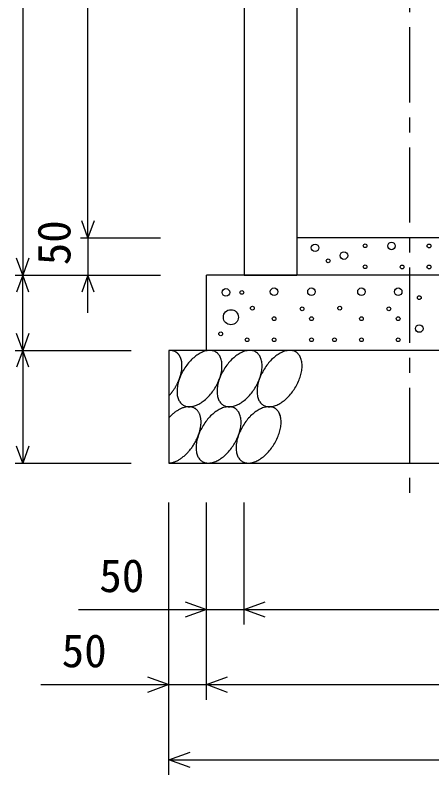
# Model space of a CAD drawing. Units: millimetres, scale not verified. Extents: x -16800 to 16800, y -5940 to 5940.
# Drawn here: x 13626 to 14180, y 1984 to 2995 of the extents above; entities that cross this region are included whole.
import ezdxf
from ezdxf.enums import TextEntityAlignment as Align

# ---------------------------------------------------------------- set-up
doc = ezdxf.new("R2010")
doc.units = ezdxf.units.MM
doc.header["$LTSCALE"] = 20
doc.linetypes.add('CHAIN1', pattern=[8, 5, -1, 1, -1])
for name, color, linetype, lineweight in [('0-0_DIM', 7, 'Continuous', 25), ('0-2_HATCH', 6, 'Continuous', 25), ('0-5_OUTLINE', 3, 'Continuous', 25)]:
    doc.layers.add(name, color=color, linetype=linetype, lineweight=lineweight)
doc.styles.add('ＭＳ ゴシック', font='')
doc.styles.get('ＭＳ ゴシック').set_extended_font_data('MS Gothic')

msp = doc.modelspace()

# ---------------------------------------------------------------- linework, layer by layer
at = {"layer": '0-0_DIM', "linetype": 'CHAIN1'}
msp.add_line((14150, 3618.77), (14150, 2343.47), dxfattribs=at)
at = {"layer": '0-0_DIM'}
for p, q in [((13635.8, 3578.62), (13635.8, 2648.62)), ((13722.46, 2698.62), (13722.46, 3498.12)), ((13712.46, 2698.62), (13819.13, 2698.62)), ((13722.46, 2698.62), (13722.46, 2648.62)), ((13625.8, 2648.62), (13819.13, 2648.62)), ((13635.8, 2548.62), (13635.8, 2648.62)), ((13722.46, 2598.62), (13722.46, 2648.62)), ((13625.8, 2548.62), (13780, 2548.62)), ((13635.8, 2548.62), (13635.8, 2398.62)), ((13625.8, 2398.62), (13780, 2398.62)), ((13830, 1983.61), (13830, 2345.95)), ((13880, 2083.61), (13880, 2345.95)), ((13930, 2183.61), (13930, 2345.95)), ((13710, 2203.61), (13930, 2203.61)), ((13930, 2203.61), (14870, 2203.61)), ((13660, 2103.61), (13880, 2103.61)), ((13880, 2103.61), (14920, 2103.61)), ((13830, 2003.61), (14970, 2003.61))]:
    msp.add_line(p, q, dxfattribs=at)
for points in [[(13730.67, 2721.17), (13722.46, 2698.62), (13714.26, 2721.17)], [(13644.01, 2671.17), (13635.8, 2648.62), (13627.59, 2671.17)], [(13644.01, 2626.07), (13635.8, 2648.62), (13627.59, 2626.07)], [(13730.67, 2626.07), (13722.46, 2648.62), (13714.26, 2626.07)], [(13644.01, 2571.17), (13635.8, 2548.62), (13627.59, 2571.17)], [(13644.01, 2526.07), (13635.8, 2548.62), (13627.59, 2526.07)], [(13644.01, 2421.17), (13635.8, 2398.62), (13627.59, 2421.17)], [(13851.81, 2213.87), (13880, 2203.61), (13851.81, 2193.34)], [(13958.19, 2193.34), (13930, 2203.61), (13958.19, 2213.87)], [(13801.81, 2113.87), (13830, 2103.61), (13801.81, 2093.34)], [(13908.19, 2093.34), (13880, 2103.61), (13908.19, 2113.87)], [(13858.19, 1993.34), (13830, 2003.61), (13858.19, 2013.87)]]:
    msp.add_lwpolyline(points, dxfattribs=at)
at = {"layer": '0-2_HATCH'}
for points in [[(13835.1, 2548.18), (13834.6, 2548.28), (13834.2, 2548.36), (13833.8, 2548.43), (13833.3, 2548.48), (13832.8, 2548.53), (13832.4, 2548.56), (13831.9, 2548.59), (13831.4, 2548.6), (13831, 2548.59), (13830.5, 2548.58), (13830, 2548.55)], [(13892.7, 2546.4), (13891.6, 2546.98), (13890.5, 2547.47), (13889.4, 2547.88), (13888.3, 2548.19), (13887, 2548.42), (13885.8, 2548.55), (13884.5, 2548.6), (13883.2, 2548.55), (13881.8, 2548.42), (13880.4, 2548.19), (13879, 2547.88), (13877.6, 2547.47), (13876.2, 2546.98), (13874.7, 2546.41), (13873.3, 2545.74), (13871.8, 2545), (13870.3, 2544.17), (13868.9, 2543.26), (13867.4, 2542.28), (13866, 2541.22), (13864.5, 2540.09), (13863.1, 2538.88), (13861.7, 2537.61), (13860.3, 2536.28), (13858.9, 2534.89), (13857.6, 2533.44), (13856.3, 2531.93), (13855, 2530.38), (13853.8, 2528.78), (13852.6, 2527.13), (13851.5, 2525.45), (13850.4, 2523.73), (13849.3, 2521.98), (13848.4, 2520.21), (13847.4, 2518.41), (13846.5, 2516.6), (13845.7, 2514.77), (13844.9, 2512.94), (13844.2, 2511.1)], [(13945.9, 2546.4), (13944.8, 2546.98), (13943.8, 2547.47), (13942.6, 2547.88), (13941.5, 2548.19), (13940.2, 2548.42), (13939, 2548.55), (13937.7, 2548.6), (13936.4, 2548.55), (13935, 2548.42), (13933.7, 2548.19), (13932.3, 2547.88), (13930.8, 2547.47), (13929.4, 2546.98), (13927.9, 2546.41), (13926.5, 2545.74), (13925, 2545), (13923.6, 2544.17), (13922.1, 2543.26), (13920.6, 2542.28), (13919.2, 2541.22), (13917.7, 2540.09), (13916.3, 2538.88), (13914.9, 2537.61), (13913.5, 2536.28), (13912.1, 2534.89), (13910.8, 2533.44), (13909.5, 2531.93), (13908.3, 2530.38), (13907, 2528.78), (13905.8, 2527.13), (13904.7, 2525.45), (13903.6, 2523.73), (13902.6, 2521.98), (13901.6, 2520.21), (13900.6, 2518.41), (13899.7, 2516.6), (13898.9, 2514.77), (13898.2, 2512.94), (13897.4, 2511.1)], [(13999.1, 2546.4), (13998, 2546.98), (13997, 2547.47), (13995.8, 2547.88), (13994.7, 2548.19), (13993.5, 2548.42), (13992.2, 2548.55), (13990.9, 2548.6), (13989.6, 2548.55), (13988.2, 2548.42), (13986.9, 2548.19), (13985.5, 2547.88), (13984, 2547.47), (13982.6, 2546.98), (13981.2, 2546.41), (13979.7, 2545.74), (13978.2, 2545), (13976.8, 2544.17), (13975.3, 2543.26), (13973.8, 2542.28), (13972.4, 2541.22), (13970.9, 2540.09), (13969.5, 2538.88), (13968.1, 2537.61), (13966.7, 2536.28), (13965.4, 2534.89), (13964, 2533.44), (13962.7, 2531.93), (13961.5, 2530.38), (13960.2, 2528.78), (13959, 2527.13), (13957.9, 2525.45), (13956.8, 2523.73), (13955.8, 2521.98), (13954.8, 2520.21), (13953.8, 2518.41), (13952.9, 2516.6), (13952.1, 2514.77), (13951.4, 2512.94), (13950.7, 2511.1)], [(13846.6, 2535.95), (13846.5, 2536.45), (13846.3, 2536.94), (13846.2, 2537.42), (13846, 2537.89), (13845.8, 2538.36), (13845.6, 2538.81), (13845.5, 2539.26), (13845.3, 2539.7), (13845, 2540.13), (13844.8, 2540.55), (13844.6, 2540.96), (13844.4, 2541.36), (13844.1, 2541.75), (13843.9, 2542.13), (13843.6, 2542.5), (13843.3, 2542.86), (13843.1, 2543.21), (13842.8, 2543.56), (13842.5, 2543.89), (13842.2, 2544.21), (13841.9, 2544.52), (13841.6, 2544.81), (13841.2, 2545.1), (13840.9, 2545.38), (13840.6, 2545.65), (13840.2, 2545.9), (13839.9, 2546.15), (13839.5, 2546.38), (13839.1, 2546.6), (13838.7, 2546.81), (13838.4, 2547.01), (13838, 2547.2), (13837.6, 2547.37), (13837.2, 2547.54), (13836.8, 2547.69), (13836.4, 2547.83), (13835.9, 2547.96), (13835.5, 2548.08), (13835.1, 2548.18)], [(13900.1, 2534.89), (13899.7, 2536.28), (13899.3, 2537.61), (13898.8, 2538.88), (13898.3, 2540.08), (13897.7, 2541.22), (13897, 2542.28), (13896.2, 2543.26), (13895.4, 2544.17), (13894.6, 2545), (13893.6, 2545.74), (13892.7, 2546.4)], [(13953.3, 2534.89), (13952.9, 2536.28), (13952.5, 2537.61), (13952, 2538.88), (13951.5, 2540.08), (13950.9, 2541.22), (13950.2, 2542.28), (13949.4, 2543.26), (13948.6, 2544.17), (13947.8, 2545), (13946.8, 2545.74), (13945.9, 2546.4)], [(14006.5, 2534.89), (14006.1, 2536.28), (14005.7, 2537.61), (14005.2, 2538.88), (14004.7, 2540.08), (14004.1, 2541.22), (14003.4, 2542.28), (14002.6, 2543.26), (14001.8, 2544.17), (14001, 2545), (14000.1, 2545.74), (13999.1, 2546.4)], [(13844.6, 2512.11), (13844.8, 2512.78), (13845, 2513.45), (13845.3, 2514.12), (13845.5, 2514.78), (13845.6, 2515.45), (13845.8, 2516.12), (13846, 2516.78), (13846.2, 2517.44), (13846.3, 2518.1), (13846.5, 2518.76), (13846.6, 2519.41), (13846.7, 2520.07), (13846.9, 2520.72), (13847, 2521.36), (13847.1, 2522.01), (13847.1, 2522.65), (13847.2, 2523.28), (13847.3, 2523.91), (13847.4, 2524.54), (13847.4, 2525.17), (13847.5, 2525.79), (13847.5, 2526.4), (13847.5, 2527.01), (13847.5, 2527.61), (13847.5, 2528.21), (13847.5, 2528.81), (13847.5, 2529.4), (13847.5, 2529.98), (13847.5, 2530.56), (13847.4, 2531.13), (13847.4, 2531.69), (13847.3, 2532.25), (13847.2, 2532.8), (13847.1, 2533.34), (13847.1, 2533.88), (13847, 2534.41), (13846.9, 2534.93), (13846.7, 2535.44), (13846.6, 2535.95)], [(13867, 2475.79), (13868.4, 2476.45), (13869.9, 2477.2), (13871.3, 2478.02), (13872.8, 2478.93), (13874.3, 2479.92), (13875.7, 2480.98), (13877.2, 2482.11), (13878.6, 2483.31), (13880, 2484.58), (13881.4, 2485.91), (13882.7, 2487.31), (13884.1, 2488.76), (13885.4, 2490.26), (13886.6, 2491.82), (13887.9, 2493.42), (13889.1, 2495.06), (13890.2, 2496.74), (13891.3, 2498.46), (13892.3, 2500.21), (13893.3, 2501.98), (13894.3, 2503.78), (13895.2, 2505.59), (13896, 2507.42), (13896.7, 2509.26), (13897.4, 2511.1), (13898.1, 2512.94), (13898.7, 2514.77), (13899.2, 2516.6), (13899.6, 2518.41), (13900, 2520.21), (13900.3, 2521.98), (13900.5, 2523.73), (13900.6, 2525.45), (13900.7, 2527.13), (13900.7, 2528.77), (13900.7, 2530.37), (13900.5, 2531.93), (13900.3, 2533.43), (13900.1, 2534.89)], [(13920.2, 2475.79), (13921.6, 2476.45), (13923.1, 2477.2), (13924.6, 2478.02), (13926, 2478.93), (13927.5, 2479.92), (13928.9, 2480.98), (13930.4, 2482.11), (13931.8, 2483.31), (13933.2, 2484.58), (13934.6, 2485.91), (13936, 2487.31), (13937.3, 2488.76), (13938.6, 2490.26), (13939.9, 2491.82), (13941.1, 2493.42), (13942.3, 2495.06), (13943.4, 2496.74), (13944.5, 2498.46), (13945.5, 2500.21), (13946.5, 2501.98), (13947.5, 2503.78), (13948.4, 2505.59), (13949.2, 2507.42), (13950, 2509.26), (13950.7, 2511.1), (13951.3, 2512.94), (13951.9, 2514.77), (13952.4, 2516.6), (13952.8, 2518.41), (13953.2, 2520.21), (13953.5, 2521.98), (13953.7, 2523.73), (13953.9, 2525.45), (13953.9, 2527.13), (13953.9, 2528.77), (13953.9, 2530.37), (13953.8, 2531.93), (13953.6, 2533.43), (13953.3, 2534.89)], [(13973.4, 2475.79), (13974.8, 2476.45), (13976.3, 2477.2), (13977.8, 2478.02), (13979.2, 2478.93), (13980.7, 2479.92), (13982.1, 2480.98), (13983.6, 2482.11), (13985, 2483.31), (13986.4, 2484.58), (13987.8, 2485.91), (13989.2, 2487.31), (13990.5, 2488.76), (13991.8, 2490.26), (13993.1, 2491.82), (13994.3, 2493.42), (13995.5, 2495.06), (13996.6, 2496.74), (13997.7, 2498.46), (13998.8, 2500.21), (13999.8, 2501.98), (14000.7, 2503.78), (14001.6, 2505.59), (14002.4, 2507.42), (14003.2, 2509.26), (14003.9, 2511.1), (14004.5, 2512.94), (14005.1, 2514.77), (14005.6, 2516.6), (14006, 2518.41), (14006.4, 2520.21), (14006.7, 2521.98), (14006.9, 2523.73), (14007.1, 2525.45), (14007.1, 2527.13), (14007.2, 2528.77), (14007.1, 2530.37), (14007, 2531.93), (14006.8, 2533.43), (14006.5, 2534.89)], [(13830, 2487.8), (13830.5, 2488.33), (13831, 2488.86), (13831.4, 2489.41), (13831.9, 2489.96), (13832.4, 2490.51), (13832.8, 2491.08), (13833.3, 2491.65), (13833.8, 2492.22), (13834.2, 2492.81), (13834.6, 2493.39), (13835.1, 2493.99), (13835.5, 2494.59), (13835.9, 2495.19), (13836.4, 2495.8), (13836.8, 2496.42), (13837.2, 2497.04), (13837.6, 2497.66), (13838, 2498.29), (13838.4, 2498.92), (13838.7, 2499.56), (13839.1, 2500.2), (13839.5, 2500.84), (13839.9, 2501.49), (13840.2, 2502.14), (13840.6, 2502.79), (13840.9, 2503.44), (13841.2, 2504.1), (13841.6, 2504.76), (13841.9, 2505.42), (13842.2, 2506.09), (13842.5, 2506.75), (13842.8, 2507.42), (13843.1, 2508.09), (13843.3, 2508.76), (13843.6, 2509.43), (13843.9, 2510.1), (13844.1, 2510.77), (13844.4, 2511.44), (13844.6, 2512.11)], [(13844.2, 2511.1), (13843.6, 2509.26), (13843, 2507.42), (13842.5, 2505.6), (13842.1, 2503.78), (13841.7, 2501.99), (13841.4, 2500.21), (13841.2, 2498.47), (13841, 2496.75), (13841, 2495.07), (13840.9, 2493.42), (13841, 2491.82), (13841.1, 2490.26), (13841.3, 2488.76), (13841.6, 2487.31), (13842, 2485.91), (13842.4, 2484.58), (13842.9, 2483.31), (13843.4, 2482.11), (13844, 2480.98), (13844.7, 2479.92), (13845.5, 2478.93), (13846.3, 2478.03), (13847.1, 2477.2), (13848.1, 2476.45), (13849, 2475.79), (13850.1, 2475.21), (13851.1, 2474.72), (13852.3, 2474.32), (13853.4, 2474), (13854.7, 2473.78), (13855.9, 2473.64), (13857.2, 2473.6), (13858.5, 2473.64), (13859.9, 2473.78), (13861.2, 2474), (13862.6, 2474.32), (13864.1, 2474.72), (13865.5, 2475.21), (13867, 2475.79)], [(13897.4, 2511.1), (13896.8, 2509.26), (13896.2, 2507.42), (13895.7, 2505.6), (13895.3, 2503.78), (13894.9, 2501.99), (13894.6, 2500.21), (13894.4, 2498.47), (13894.3, 2496.75), (13894.2, 2495.07), (13894.2, 2493.42), (13894.2, 2491.82), (13894.3, 2490.26), (13894.6, 2488.76), (13894.8, 2487.31), (13895.2, 2485.91), (13895.6, 2484.58), (13896.1, 2483.31), (13896.6, 2482.11), (13897.2, 2480.98), (13897.9, 2479.92), (13898.7, 2478.93), (13899.5, 2478.03), (13900.3, 2477.2), (13901.3, 2476.45), (13902.2, 2475.79), (13903.3, 2475.21), (13904.3, 2474.72), (13905.5, 2474.32), (13906.6, 2474), (13907.9, 2473.78), (13909.1, 2473.64), (13910.4, 2473.6), (13911.7, 2473.64), (13913.1, 2473.78), (13914.5, 2474), (13915.9, 2474.32), (13917.3, 2474.72), (13918.7, 2475.21), (13920.2, 2475.79)], [(13950.7, 2511.1), (13950, 2509.26), (13949.4, 2507.42), (13948.9, 2505.6), (13948.5, 2503.78), (13948.1, 2501.99), (13947.8, 2500.21), (13947.6, 2498.47), (13947.5, 2496.75), (13947.4, 2495.07), (13947.4, 2493.42), (13947.4, 2491.82), (13947.6, 2490.26), (13947.8, 2488.76), (13948, 2487.31), (13948.4, 2485.91), (13948.8, 2484.58), (13949.3, 2483.31), (13949.8, 2482.11), (13950.4, 2480.98), (13951.1, 2479.92), (13951.9, 2478.93), (13952.7, 2478.03), (13953.5, 2477.2), (13954.5, 2476.45), (13955.4, 2475.79), (13956.5, 2475.21), (13957.6, 2474.72), (13958.7, 2474.32), (13959.9, 2474), (13961.1, 2473.78), (13962.3, 2473.64), (13963.6, 2473.6), (13964.9, 2473.64), (13966.3, 2473.78), (13967.7, 2474), (13969.1, 2474.32), (13970.5, 2474.72), (13971.9, 2475.21), (13973.4, 2475.79)], [(13839.9, 2467.57), (13839, 2466.91), (13838.1, 2466.22), (13837.1, 2465.5), (13836.2, 2464.76), (13835.3, 2463.98), (13834.4, 2463.17), (13833.5, 2462.34), (13832.6, 2461.48), (13831.7, 2460.6), (13830.9, 2459.69), (13830, 2458.76)], [(13870, 2465.84), (13869.6, 2466.55), (13869.1, 2467.22), (13868.7, 2467.87), (13868.2, 2468.48), (13867.6, 2469.06), (13867.1, 2469.61), (13866.5, 2470.12), (13865.9, 2470.61), (13865.3, 2471.05), (13864.7, 2471.46), (13864, 2471.84), (13863.4, 2472.18), (13862.7, 2472.49), (13861.9, 2472.76), (13861.2, 2472.99), (13860.4, 2473.18), (13859.7, 2473.34), (13858.9, 2473.46), (13858.1, 2473.55), (13857.2, 2473.6), (13856.4, 2473.61), (13855.6, 2473.58), (13854.7, 2473.51), (13853.8, 2473.41), (13852.9, 2473.27), (13852, 2473.1), (13851.1, 2472.88), (13850.2, 2472.63), (13849.3, 2472.35), (13848.4, 2472.03), (13847.5, 2471.67), (13846.5, 2471.28), (13845.6, 2470.85), (13844.6, 2470.39), (13843.7, 2469.89), (13842.8, 2469.36), (13841.8, 2468.8), (13840.9, 2468.2), (13839.9, 2467.57)], [(13918, 2471.41), (13916.9, 2471.99), (13915.9, 2472.48), (13914.7, 2472.89), (13913.6, 2473.2), (13912.4, 2473.43), (13911.1, 2473.56), (13909.8, 2473.61), (13908.5, 2473.56), (13907.1, 2473.43), (13905.8, 2473.2), (13904.4, 2472.89), (13902.9, 2472.48), (13901.5, 2471.99), (13900.1, 2471.42), (13898.6, 2470.75), (13897.1, 2470.01), (13895.7, 2469.18), (13894.2, 2468.27), (13892.7, 2467.29), (13891.3, 2466.23), (13889.8, 2465.1), (13888.4, 2463.89), (13887, 2462.62), (13885.6, 2461.29), (13884.3, 2459.9), (13882.9, 2458.45), (13881.6, 2456.94), (13880.4, 2455.39), (13879.1, 2453.79), (13878, 2452.14), (13876.8, 2450.46), (13875.7, 2448.74), (13874.7, 2446.99), (13873.7, 2445.22), (13872.7, 2443.42), (13871.9, 2441.61), (13871, 2439.78), (13870.3, 2437.95), (13869.6, 2436.11)], [(13925.4, 2459.89), (13925, 2461.29), (13924.6, 2462.62), (13924.1, 2463.89), (13923.6, 2465.09), (13923, 2466.23), (13922.3, 2467.29), (13921.5, 2468.27), (13920.7, 2469.18), (13919.9, 2470.01), (13919, 2470.75), (13918, 2471.41)], [(13971.2, 2471.41), (13970.2, 2471.99), (13969.1, 2472.48), (13968, 2472.89), (13966.8, 2473.2), (13965.6, 2473.43), (13964.3, 2473.56), (13963, 2473.61), (13961.7, 2473.56), (13960.4, 2473.43), (13959, 2473.2), (13957.6, 2472.89), (13956.2, 2472.48), (13954.7, 2471.99), (13953.3, 2471.42), (13951.8, 2470.75), (13950.3, 2470.01), (13948.9, 2469.18), (13947.4, 2468.27), (13945.9, 2467.29), (13944.5, 2466.23), (13943, 2465.1), (13941.6, 2463.89), (13940.2, 2462.62), (13938.8, 2461.29), (13937.5, 2459.9), (13936.1, 2458.45), (13934.8, 2456.94), (13933.6, 2455.39), (13932.3, 2453.79), (13931.2, 2452.14), (13930, 2450.46), (13928.9, 2448.74), (13927.9, 2446.99), (13926.9, 2445.22), (13925.9, 2443.42), (13925.1, 2441.61), (13924.2, 2439.78), (13923.5, 2437.95), (13922.8, 2436.11)], [(13978.6, 2459.89), (13978.3, 2461.29), (13977.8, 2462.62), (13977.4, 2463.89), (13976.8, 2465.09), (13976.2, 2466.23), (13975.5, 2467.29), (13974.8, 2468.27), (13974, 2469.18), (13973.1, 2470.01), (13972.2, 2470.75), (13971.2, 2471.41)], [(13864, 2424.5), (13864.7, 2425.63), (13865.3, 2426.77), (13865.9, 2427.92), (13866.5, 2429.08), (13867.1, 2430.25), (13867.6, 2431.42), (13868.2, 2432.59), (13868.7, 2433.77), (13869.1, 2434.95), (13869.6, 2436.14), (13870, 2437.32), (13870.4, 2438.5), (13870.7, 2439.68), (13871.1, 2440.86), (13871.4, 2442.03), (13871.7, 2443.19), (13871.9, 2444.35), (13872.1, 2445.5), (13872.3, 2446.64), (13872.5, 2447.77), (13872.6, 2448.89), (13872.7, 2449.99), (13872.8, 2451.09), (13872.8, 2452.16), (13872.9, 2453.22), (13872.8, 2454.27), (13872.8, 2455.29), (13872.7, 2456.3), (13872.6, 2457.29), (13872.5, 2458.25), (13872.3, 2459.2), (13872.1, 2460.12), (13871.9, 2461.01), (13871.7, 2461.88), (13871.4, 2462.73), (13871.1, 2463.55), (13870.7, 2464.34), (13870.4, 2465.11), (13870, 2465.84)], [(13892.3, 2400.8), (13893.7, 2401.46), (13895.2, 2402.21), (13896.7, 2403.03), (13898.1, 2403.94), (13899.6, 2404.93), (13901, 2405.99), (13902.5, 2407.12), (13903.9, 2408.32), (13905.3, 2409.59), (13906.7, 2410.92), (13908.1, 2412.32), (13909.4, 2413.77), (13910.7, 2415.27), (13912, 2416.83), (13913.2, 2418.43), (13914.4, 2420.07), (13915.5, 2421.75), (13916.6, 2423.47), (13917.7, 2425.22), (13918.7, 2426.99), (13919.6, 2428.79), (13920.5, 2430.6), (13921.3, 2432.43), (13922.1, 2434.26), (13922.8, 2436.1), (13923.4, 2437.94), (13924, 2439.78), (13924.5, 2441.61), (13924.9, 2443.42), (13925.3, 2445.22), (13925.6, 2446.99), (13925.8, 2448.74), (13926, 2450.46), (13926.1, 2452.14), (13926.1, 2453.78), (13926, 2455.38), (13925.9, 2456.94), (13925.7, 2458.44), (13925.4, 2459.89)], [(13945.5, 2400.8), (13946.9, 2401.46), (13948.4, 2402.21), (13949.9, 2403.03), (13951.3, 2403.94), (13952.8, 2404.93), (13954.3, 2405.99), (13955.7, 2407.12), (13957.1, 2408.32), (13958.5, 2409.59), (13959.9, 2410.92), (13961.3, 2412.32), (13962.6, 2413.77), (13963.9, 2415.27), (13965.2, 2416.83), (13966.4, 2418.43), (13967.6, 2420.07), (13968.7, 2421.75), (13969.8, 2423.47), (13970.9, 2425.22), (13971.9, 2426.99), (13972.8, 2428.79), (13973.7, 2430.6), (13974.5, 2432.43), (13975.3, 2434.26), (13976, 2436.1), (13976.6, 2437.94), (13977.2, 2439.78), (13977.7, 2441.61), (13978.1, 2443.42), (13978.5, 2445.22), (13978.8, 2446.99), (13979, 2448.74), (13979.2, 2450.46), (13979.3, 2452.14), (13979.3, 2453.78), (13979.2, 2455.38), (13979.1, 2456.94), (13978.9, 2458.44), (13978.6, 2459.89)], [(13869.6, 2436.11), (13868.9, 2434.27), (13868.4, 2432.43), (13867.8, 2430.61), (13867.4, 2428.79), (13867, 2427), (13866.7, 2425.22), (13866.5, 2423.47), (13866.4, 2421.76), (13866.3, 2420.07), (13866.3, 2418.43), (13866.3, 2416.83), (13866.5, 2415.27), (13866.7, 2413.77), (13866.9, 2412.32), (13867.3, 2410.92), (13867.7, 2409.59), (13868.2, 2408.32), (13868.7, 2407.12), (13869.4, 2405.99), (13870, 2404.93), (13870.8, 2403.94), (13871.6, 2403.04), (13872.5, 2402.21), (13873.4, 2401.46), (13874.3, 2400.8), (13875.4, 2400.22), (13876.5, 2399.73), (13877.6, 2399.33), (13878.8, 2399.01), (13880, 2398.79), (13881.2, 2398.65), (13882.5, 2398.61), (13883.8, 2398.65), (13885.2, 2398.79), (13886.6, 2399.01), (13888, 2399.33), (13889.4, 2399.73), (13890.8, 2400.22), (13892.3, 2400.8)], [(13922.8, 2436.11), (13922.1, 2434.27), (13921.6, 2432.43), (13921.1, 2430.61), (13920.6, 2428.79), (13920.3, 2427), (13920, 2425.22), (13919.7, 2423.47), (13919.6, 2421.76), (13919.5, 2420.07), (13919.5, 2418.43), (13919.5, 2416.83), (13919.7, 2415.27), (13919.9, 2413.77), (13920.1, 2412.32), (13920.5, 2410.92), (13920.9, 2409.59), (13921.4, 2408.32), (13921.9, 2407.12), (13922.6, 2405.99), (13923.2, 2404.93), (13924, 2403.94), (13924.8, 2403.04), (13925.7, 2402.21), (13926.6, 2401.46), (13927.6, 2400.8), (13928.6, 2400.22), (13929.7, 2399.73), (13930.8, 2399.33), (13932, 2399.01), (13933.2, 2398.79), (13934.4, 2398.65), (13935.7, 2398.61), (13937, 2398.65), (13938.4, 2398.79), (13939.8, 2399.01), (13941.2, 2399.33), (13942.6, 2399.73), (13944, 2400.22), (13945.5, 2400.8)], [(13830, 2398.62), (13830.9, 2398.67), (13831.7, 2398.75), (13832.6, 2398.88), (13833.5, 2399.04), (13834.4, 2399.24), (13835.3, 2399.47), (13836.2, 2399.74), (13837.1, 2400.05), (13838.1, 2400.39), (13839, 2400.77), (13839.9, 2401.18), (13840.9, 2401.63), (13841.8, 2402.11), (13842.8, 2402.63), (13843.7, 2403.18), (13844.6, 2403.76), (13845.6, 2404.38), (13846.5, 2405.02), (13847.5, 2405.7), (13848.4, 2406.41), (13849.3, 2407.15), (13850.2, 2407.91), (13851.1, 2408.71), (13852, 2409.53), (13852.9, 2410.37), (13853.8, 2411.25), (13854.7, 2412.14), (13855.6, 2413.07), (13856.4, 2414.01), (13857.2, 2414.98), (13858.1, 2415.97), (13858.9, 2416.97), (13859.7, 2418), (13860.4, 2419.04), (13861.2, 2420.11), (13861.9, 2421.18), (13862.7, 2422.28), (13863.4, 2423.38), (13864, 2424.5)]]:
    msp.add_lwpolyline(points, dxfattribs=at)
for centre, radius in [((14024.37, 2685.12), 5), ((14090.93, 2687.93), 2.5), ((14126.09, 2687.65), 5), ((14176, 2687.65), 2.5), ((14062.89, 2674.8), 5), ((14041.86, 2667.8), 2.5), ((14090.93, 2659.92), 2.5), ((14140.11, 2659.64), 2.5), ((14176, 2659.64), 2.5), ((13906.02, 2625.8), 5), ((13969.94, 2626.67), 5), ((14019.64, 2626.67), 5), ((14086.11, 2626.67), 5), ((14134.97, 2626.67), 5), ((13927.05, 2625.8), 2.5), ((14163.01, 2618.8), 2.5), ((13912.55, 2592.79), 10), ((13941.06, 2604.79), 2.5), ((14007.22, 2603.88), 2.5), ((14057.23, 2604.79), 2.5), ((14122.55, 2603.88), 2.5), ((13969.94, 2590.78), 2.5), ((14019.64, 2590.78), 2.5), ((14086.11, 2590.78), 2.5), ((14134.97, 2590.78), 2.5), ((14163.01, 2577.65), 5), ((13899.01, 2570.65), 2.5), ((13934.05, 2562.77), 2.5), ((13969.94, 2562.77), 2.5), ((14019.64, 2562.77), 2.5), ((14050.22, 2562.77), 2.5), ((14086.11, 2562.77), 2.5), ((14134.97, 2562.77), 2.5)]:
    msp.add_circle(centre, radius, dxfattribs=at)
at = {"layer": '0-5_OUTLINE'}
for p, q in [((13930, 3439.12), (13930, 2648.62)), ((14000, 3378.62), (14000, 2648.62)), ((14300, 2698.62), (14000, 2698.62)), ((14920, 2648.62), (13880, 2648.62)), ((13880, 2548.62), (13880, 2648.62)), ((13930, 2648.62), (14000, 2648.62)), ((14970, 2548.62), (13830, 2548.62)), ((13830, 2548.62), (13830, 2398.62))]:
    msp.add_line(p, q, dxfattribs=at)
msp.add_lwpolyline([(13830, 2398.62), (14970, 2398.62), (14970, 2548.62)], dxfattribs=at)

# ---------------------------------------------------------------- texts
at = {"layer": '0-0_DIM', "style": 'ＭＳ ゴシック'}
msp.add_text('50', height=43.99, rotation=90, dxfattribs=at).set_placement((13712.46, 2661.95), align=Align.BOTTOM_LEFT)
for p in [(13737.56, 2213.61), (13687.56, 2113.61)]:
    msp.add_text('50', height=43.99, dxfattribs=at).set_placement(p, align=Align.BOTTOM_LEFT)

doc.saveas('drawing.dxf')
